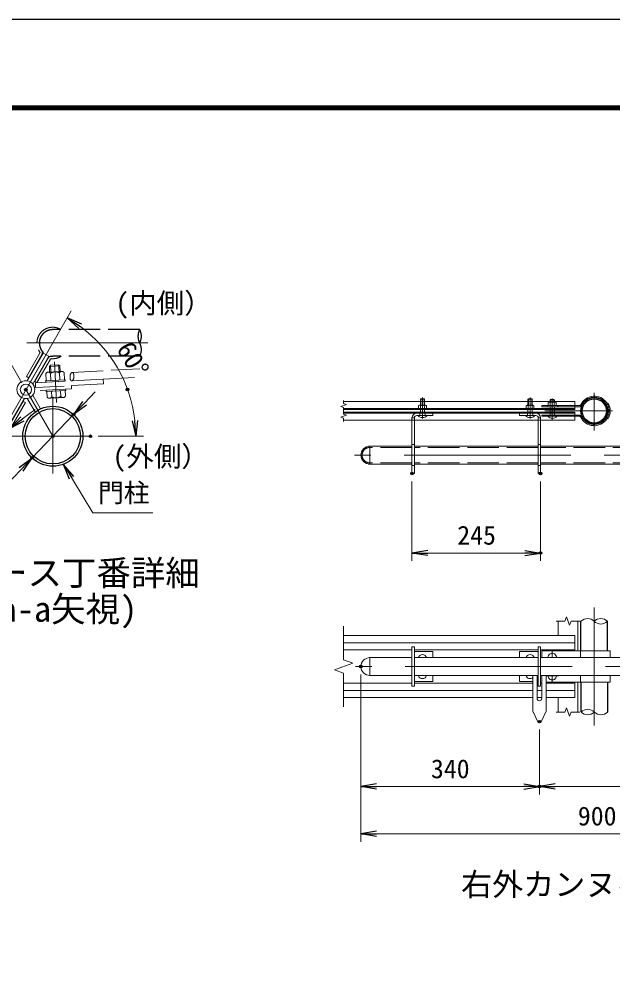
# Model space of a CAD drawing. Units: millimetres, scale not verified, with parts at other scales. Extents: x -6300 to 6300, y -4455 to 4455.
# Drawn here: x 1819 to 4081, y 809 to 4455 of the extents above; entities that cross this region are included whole.
import ezdxf
from ezdxf.enums import TextEntityAlignment as Align

# ---------------------------------------------------------------- set-up
doc = ezdxf.new("R2010")
doc.units = ezdxf.units.MM
doc.header["$LTSCALE"] = 20
doc.header["$PDMODE"] = 32
doc.header["$PDSIZE"] = 10
doc.linetypes.add('DASHED', pattern=[7.5, 6, -1.5])
doc.linetypes.add('USER1', pattern=[50.8, 31.75, -6.35, 6.35, -6.35])
for name, color, linetype, lineweight in [('0-2_D-STR1', 1, 'Continuous', 25), ('0-3_D-STR3', 3, 'Continuous', 13), ('0-4_D-BMK', 2, 'USER1', 13), ('0-6_D-STR-DIM', 7, 'Continuous', 13), ('0-8_Defpoints', 8, 'Continuous', 25), ('0-9_D-STR-TXT', 7, 'Continuous', 13), ('0-A_D-TTL-TXT', 7, 'Continuous', 25), ('0-C_D-TTL', 7, 'Continuous', 25)]:
    doc.layers.add(name, color=color, linetype=linetype, lineweight=lineweight)
doc.layers.add('0-7_0', color=7, linetype='Continuous')
doc.styles.add('ＭＳ ゴシック', font='')
doc.styles.get('ＭＳ ゴシック').set_extended_font_data('MS Gothic')

# ---------------------------------------------------------------- blocks, each defined once
blk = doc.blocks.new('_Open')
at = {"layer": '0-7_0'}
blk.add_line((-20, 3.333), (0, 0), dxfattribs=at)
blk.add_lwpolyline([(-20, -3.333), (0, 0), (-20, 0)], dxfattribs=at)

msp = doc.modelspace()

# ---------------------------------------------------------------- linework, layer by layer
at = {"layer": '0-2_D-STR1', "linetype": 'DASHED'}
for p, q in [((2278.61, 3271.53), (1947.26, 3271.53)), ((2278.61, 3169.93), (1947.26, 3169.93))]:
    msp.add_line(p, q, dxfattribs=at)
at = {"layer": '0-2_D-STR1'}
for p, q in [((3958.97, 2047.35), (3958.97, 2160.04)), ((4060.57, 2047.35), (4060.57, 2160.65)), ((3958.97, 1927.35), (3958.97, 1814.66)), ((4060.57, 1927.35), (4060.57, 1814.05))]:
    msp.add_line(p, q, dxfattribs=at)
for centre, radius in [((4009.77, 2961.83), 50.8), ((4009.77, 2961.83), 46.2), ((1947.76, 2865.14), 114.3), ((1947.76, 2865.14), 105.3)]:
    msp.add_circle(centre, radius, dxfattribs=at)
at = {"layer": '0-2_D-STR1', "linetype": 'DASHED'}
for centre, radius, start, end in [((1947.26, 3220.73), 50.8, 90, 270), ((2324.5, 3246.13), 52.45, 151.03399, 208.96601), ((2232.72, 3246.13), 52.45, 331.03399, 28.96601), ((2232.72, 3195.33), 52.45, 331.03399, 28.96601)]:
    msp.add_arc(centre, radius, start, end, dxfattribs=at)
at = {"layer": '0-3_D-STR3'}
for p, q in [((1975.4, 3273.72), (1974.14, 3271.53)), ((1784, 2908.47), (1835.3, 2997.76)), ((1791.81, 2903.99), (1843.11, 2993.28)), ((1835.3, 2997.76), (1843.11, 2993.28)), ((1850.62, 3009.38), (1880.21, 2958.12)), ((1871.41, 3021.38), (1901, 2970.12)), ((3055.11, 2997.23), (3935.57, 2997.23)), ((3349.17, 3008.23), (3347.57, 3006.63)), ((3347.57, 3006.63), (3347.57, 2983.43)), ((3347.57, 3006.63), (3363.57, 3006.63)), ((3349.17, 3008.23), (3349.17, 2983.43)), ((3349.17, 3008.23), (3361.97, 3008.23)), ((3361.97, 3008.23), (3361.97, 2983.43)), ((3363.57, 3006.63), (3361.97, 3008.23)), ((3363.57, 3006.63), (3363.57, 2983.43)), ((3758.76, 3008.23), (3757.16, 3006.63)), ((3757.16, 3006.63), (3757.16, 2983.43)), ((3757.16, 3006.63), (3773.16, 3006.63)), ((3758.76, 3008.23), (3758.76, 2983.43)), ((3758.76, 3008.23), (3771.56, 3008.23)), ((3771.56, 3008.23), (3771.56, 2983.43)), ((3773.16, 3006.63), (3771.56, 3008.23)), ((3773.16, 3006.63), (3773.16, 2983.43)), ((3834.77, 2982.43), (3834.77, 2993.83)), ((3838.4, 2995.43), (3861.27, 2995.43)), ((3843.37, 3005.23), (3841.77, 3003.63)), ((3841.77, 3003.63), (3841.77, 2995.43)), ((3841.77, 3003.63), (3857.77, 3003.63)), ((3842.27, 2982.43), (3842.27, 2993.83)), ((3843.37, 3005.23), (3843.37, 2995.43)), ((3843.37, 3005.23), (3856.17, 3005.23)), ((3856.17, 3005.23), (3856.17, 2995.43)), ((3857.77, 3003.63), (3856.17, 3005.23)), ((3857.27, 2982.43), (3857.27, 2993.83)), ((3857.77, 3003.63), (3857.77, 2995.43)), ((3864.77, 2982.43), (3864.77, 2993.83)), ((3935.57, 2967.23), (3935.57, 2997.23)), ((4058.58, 2991.74), (4060.64, 2991.02)), ((3055.11, 2970.43), (3935.57, 2970.43)), ((3055.11, 2967.23), (3935.57, 2967.23)), ((3055.11, 2956.43), (3935.57, 2956.43)), ((3340.57, 2970.43), (3340.57, 2981.83)), ((3370.57, 2970.43), (3340.57, 2970.43)), ((3344.21, 2983.43), (3367.08, 2983.43)), ((3347.57, 2967.23), (3347.57, 2953.23)), ((3348.07, 2970.43), (3348.07, 2981.83)), ((3363.07, 2970.43), (3363.07, 2981.83)), ((3363.57, 2967.23), (3363.57, 2953.23)), ((3370.57, 2970.43), (3370.57, 2981.83)), ((3750.16, 2970.43), (3750.16, 2981.83)), ((3780.16, 2970.43), (3750.16, 2970.43)), ((3753.79, 2983.43), (3776.67, 2983.43)), ((3757.16, 2967.23), (3757.16, 2956.43)), ((3757.66, 2970.43), (3757.66, 2981.83)), ((3772.66, 2970.43), (3772.66, 2981.83)), ((3773.16, 2967.23), (3773.16, 2956.43)), ((3780.16, 2970.43), (3780.16, 2981.83)), ((3954.22, 2982.43), (3809.77, 2982.43)), ((3809.77, 2977.83), (3809.77, 2982.43)), ((3954.22, 2977.83), (3809.77, 2977.83)), ((3830.86, 2977.83), (3830.86, 2982.43)), ((3864.77, 2982.43), (3834.77, 2982.43)), ((3841.77, 2977.83), (3841.77, 2970.43)), ((3841.77, 2967.23), (3841.77, 2956.43)), ((3857.77, 2977.83), (3857.77, 2970.43)), ((3857.77, 2967.23), (3857.77, 2956.43)), ((3870.86, 2977.83), (3870.86, 2982.43)), ((3935.57, 2956.43), (3935.57, 2926.43)), ((4057.07, 2987.4), (4059.13, 2986.68)), ((4058.72, 2978.84), (4063.07, 2980.35)), ((4064.15, 2966.23), (4064.52, 2966.6)), ((4064.15, 2957.43), (4064.52, 2957.06)), ((4067.4, 2962.97), (4067.77, 2963.34)), ((4067.4, 2960.68), (4067.77, 2960.31)), ((3055.11, 2953.23), (3935.57, 2953.23)), ((3055.11, 2926.43), (3935.57, 2926.43)), ((3315.57, 2723.23), (3315.57, 2935.23)), ((3324.57, 2935.23), (3315.57, 2935.23)), ((3324.57, 2723.23), (3324.57, 2935.23)), ((3395.57, 2953.23), (3333.57, 2953.23)), ((3395.57, 2944.23), (3333.57, 2944.23)), ((3395.57, 2944.23), (3395.57, 2953.23)), ((3725.57, 2953.23), (3787.57, 2953.23)), ((3725.57, 2944.23), (3725.57, 2953.23)), ((3725.57, 2944.23), (3787.57, 2944.23)), ((3796.57, 2935.23), (3805.57, 2935.23)), ((3796.57, 2723.23), (3796.57, 2935.23)), ((3805.57, 2723.23), (3805.57, 2935.23)), ((3954.22, 2945.83), (3809.77, 2945.83)), ((3809.77, 2945.83), (3809.77, 2941.23)), ((3954.22, 2941.23), (3809.77, 2941.23)), ((3830.86, 2945.83), (3830.86, 2941.23)), ((3841.77, 2953.23), (3841.77, 2945.83)), ((3857.77, 2953.23), (3857.77, 2945.83)), ((3870.86, 2945.83), (3870.86, 2941.23)), ((4057.07, 2936.25), (4059.13, 2936.97)), ((4058.58, 2931.91), (4060.64, 2932.63)), ((4058.72, 2944.82), (4063.07, 2943.31)), ((3315.57, 2827.23), (3150.47, 2827.23)), ((3155.07, 2827.23), (3155.07, 2759.23)), ((3155.07, 2827.23), (3155.07, 2759.23)), ((3796.57, 2827.23), (3324.57, 2827.23)), ((4350.97, 2827.23), (3805.57, 2827.23)), ((3315.57, 2759.23), (3150.47, 2759.23)), ((3796.57, 2759.23), (3324.57, 2759.23)), ((4350.97, 2759.23), (3805.57, 2759.23)), ((3324.57, 2723.23), (3315.57, 2723.23)), ((3796.57, 2723.23), (3805.57, 2723.23)), ((3871.77, 2105.65), (3871.77, 2160.65)), ((3947.77, 2047.35), (3947.77, 2160.65)), ((3935.57, 2105.65), (3055.11, 2105.65)), ((3935.57, 2105.65), (3935.57, 2047.35)), ((3935.57, 2077.91), (3055.11, 2077.91)), ((3315.57, 2051.11), (3055.11, 2051.11)), ((3315.57, 2062.35), (3315.57, 1912.35)), ((3315.57, 2062.35), (3324.57, 2062.35)), ((3324.57, 2062.35), (3324.57, 1912.35)), ((3796.57, 2051.11), (3324.57, 2051.11)), ((3324.57, 2044.35), (3395.57, 2044.35)), ((3395.57, 2044.35), (3395.57, 2021.35)), ((3725.57, 2044.35), (3725.57, 2021.35)), ((3796.57, 2044.35), (3725.57, 2044.35)), ((3796.57, 2062.35), (3796.57, 1912.35)), ((3805.57, 2062.35), (3796.57, 2062.35)), ((3805.57, 2062.35), (3805.57, 1912.35)), ((3935.57, 2051.11), (3805.57, 2051.11)), ((4070.2, 2047.35), (3809.77, 2047.35)), ((3809.77, 2047.35), (3809.77, 2021.35)), ((3957.27, 2047.35), (3957.27, 2021.35)), ((4070.2, 2047.35), (4070.2, 2021.35)), ((3155.07, 2021.35), (3155.07, 1953.35)), ((3315.57, 2021.35), (3155.07, 2021.35)), ((3796.57, 2021.35), (3324.57, 2021.35)), ((4355.57, 2021.35), (3805.57, 2021.35)), ((3315.57, 1953.35), (3155.07, 1953.35)), ((3796.57, 1953.35), (3324.57, 1953.35)), ((3395.57, 1953.35), (3395.57, 1930.35)), ((3725.57, 1953.35), (3725.57, 1930.35)), ((3776.07, 1953.35), (3776.07, 1817.35)), ((3792.07, 1953.35), (3792.07, 1866.35)), ((4355.57, 1953.35), (3805.57, 1953.35)), ((3809.77, 1953.35), (3809.77, 1927.35)), ((3810.07, 1953.35), (3810.07, 1866.35)), ((3826.07, 1953.35), (3826.07, 1817.35)), ((3957.27, 1953.35), (3957.27, 1927.35)), ((4070.2, 1953.35), (4070.2, 1927.35)), ((3315.57, 1923.59), (3055.11, 1923.59)), ((3776.07, 1896.79), (3055.11, 1896.79)), ((3315.57, 1912.35), (3324.57, 1912.35)), ((3324.57, 1930.35), (3395.57, 1930.35)), ((3776.07, 1923.59), (3324.57, 1923.59)), ((3776.07, 1930.35), (3725.57, 1930.35)), ((3796.57, 1930.35), (3792.07, 1930.35)), ((3796.57, 1923.59), (3792.07, 1923.59)), ((3810.07, 1896.79), (3792.07, 1896.79)), ((3805.57, 1912.35), (3796.57, 1912.35)), ((3810.07, 1923.59), (3805.57, 1923.59)), ((3810.07, 1927.35), (3809.77, 1927.35)), ((4070.2, 1927.35), (3826.07, 1927.35)), ((3935.57, 1923.59), (3826.07, 1923.59)), ((3935.57, 1896.79), (3826.07, 1896.79)), ((3935.57, 1927.35), (3935.57, 1869.05)), ((3947.77, 1927.35), (3947.77, 1814.05)), ((3776.07, 1869.05), (3055.11, 1869.05)), ((3810.07, 1869.05), (3792.07, 1869.05)), ((3935.57, 1869.05), (3826.07, 1869.05)), ((3871.77, 1869.05), (3871.77, 1814.05)), ((3795.07, 1777.35), (3776.07, 1817.35)), ((3807.07, 1777.35), (3826.07, 1817.35)), ((3807.07, 1777.35), (3795.07, 1777.35))]:
    msp.add_line(p, q, dxfattribs=at)
at = {"layer": '0-3_D-STR3', "linetype": 'DASHED'}
for p, q in [((1898.41, 3181.87), (1847.11, 3092.58)), ((1906.21, 3177.39), (1854.91, 3088.1)), ((1932.23, 3170.48), (1871.36, 3064.54)), ((1930.49, 3163.44), (1879.19, 3074.15)), ((1938.29, 3158.96), (1886.99, 3069.67)), ((1934.52, 3131.65), (1938.6, 3136.21)), ((1969.9, 3137.91), (1938.6, 3136.21)), ((1940.03, 3109.97), (1938.6, 3136.13)), ((1974.46, 3133.82), (1969.9, 3137.91)), ((1971.32, 3111.67), (1969.9, 3137.83)), ((1921.36, 3103.97), (1922.83, 3076.98)), ((1981.58, 3112.23), (1929.7, 3109.41)), ((1974.46, 3133.82), (1934.52, 3131.65)), ((1935.7, 3109.73), (1934.52, 3131.57)), ((1938.57, 3104.9), (1940.04, 3077.92)), ((1973.25, 3106.79), (1974.71, 3079.8)), ((1975.64, 3111.9), (1974.46, 3133.74)), ((1990.46, 3107.72), (1991.93, 3080.74)), ((1854.91, 3088.1), (1847.11, 3092.58)), ((1886.99, 3069.67), (1879.19, 3074.15)), ((1920.47, 3076.95), (1994.37, 3080.78)), ((1920.47, 3076.95), (1920.78, 3070.96)), ((1920.78, 3070.96), (1994.68, 3074.79)), ((1991.93, 3080.74), (1922.83, 3076.98)), ((1923.13, 3071.08), (1992.32, 3074.67)), ((1994.37, 3080.78), (1994.68, 3074.79)), ((2019.18, 3046.44), (1879.38, 3038.8)), ((1922.45, 3041.26), (1996.35, 3045.09)), ((1922.45, 3041.26), (1922.76, 3035.26)), ((1922.76, 3035.26), (1996.66, 3039.09)), ((1925.12, 3035.39), (1994.31, 3038.97)), ((1994.26, 3039.06), (1925.16, 3035.3)), ((1926.3, 3014.31), (1925.16, 3035.3)), ((1943.52, 3015.24), (1942.38, 3036.24)), ((1978.19, 3017.13), (1977.05, 3038.12)), ((1995.4, 3018.06), (1994.26, 3039.06)), ((1996.35, 3045.09), (1996.66, 3039.09)), ((2019.18, 3046.44), (2018.52, 3058.42)), ((1987.07, 3012.63), (1935.18, 3009.81)), ((3345.57, 2953.23), (3345.57, 2944.23)), ((3365.57, 2953.23), (3365.57, 2944.23)), ((3755.57, 2953.23), (3755.57, 2944.23)), ((3775.57, 2953.23), (3775.57, 2944.23)), ((3315.57, 2822.63), (3150.47, 2822.63)), ((3324.57, 2833.23), (3315.57, 2833.23)), ((3796.57, 2822.63), (3324.57, 2822.63)), ((3796.57, 2833.23), (3805.57, 2833.23)), ((4350.97, 2822.63), (3805.57, 2822.63)), ((3315.57, 2763.83), (3150.47, 2763.83)), ((3324.57, 2753.23), (3315.57, 2753.23)), ((3796.57, 2763.83), (3324.57, 2763.83)), ((3796.57, 2753.23), (3805.57, 2753.23)), ((4350.97, 2763.83), (3805.57, 2763.83))]:
    msp.add_line(p, q, dxfattribs=at)
at = {"layer": '0-3_D-STR3', "color": 2, "linetype": 'USER1'}
msp.add_line((1961.97, 2993.35), (1953.58, 3148.54), dxfattribs=at)
at = {"layer": '0-3_D-STR3', "color": 4, "linetype": 'DASHED'}
for p, q in [((2020.19, 3108.35), (2278.61, 3122.73)), ((2139.38, 3082.54), (1881.42, 3068.81)), ((1881.42, 3068.81), (1882.35, 3050.98)), ((2140.33, 3064.5), (1882.35, 3050.98)), ((2139.38, 3082.54), (2278.61, 3090.39)), ((2139.38, 3082.54), (2140.33, 3064.5))]:
    msp.add_line(p, q, dxfattribs=at)
at = {"layer": '0-3_D-STR3', "linetype": 'DASHED'}
msp.add_lwpolyline([(1932.23, 3170.48), (1911.42, 3182.44), (1850.55, 3076.49)], dxfattribs=at)
at = {"layer": '0-3_D-STR3'}
msp.add_lwpolyline([(1757.98, 2915.38), (1778.79, 2903.42), (1839.66, 3009.37)], dxfattribs=at)
for radius in [34, 21.2]:
    msp.add_circle((1845.11, 3042.93), radius, dxfattribs=at)
at = {"layer": '0-3_D-STR3', "linetype": 'DASHED'}
for centre, radius, start, end in [((1947.26, 3220.73), 60, 62.03121, 215.16797), ((1947.26, 3220.73), 51, 84.92414, 215.16797), ((1894.94, 3183.86), 4, 330.12099, 35.16797), ((1894.94, 3183.86), 13, 330.12099, 35.16797), ((1941.76, 3156.96), 13, 85.07401, 150.12099), ((1941.76, 3156.96), 4, 85.07401, 150.12099), ((1947.26, 3220.73), 60, 265.07401, 302.14905), ((1930.24, 3099.47), 9.95, 33.11156, 153.11156), ((1957.42, 3078.09), 32.77, 61.12438, 125.09874), ((1982.12, 3102.29), 9.95, 33.11156, 153.11156), ((1934.64, 3019.75), 9.95, 213.11156, 333.11156), ((1959.34, 3043.94), 32.77, 241.12438, 305.09874), ((1986.52, 3022.57), 9.95, 213.11156, 333.11156), ((3155.07, 2793.23), 29.4, 90, 270)]:
    msp.add_arc(centre, radius, start, end, dxfattribs=at)
at = {"layer": '0-3_D-STR3'}
for centre, radius, start, end in [((1947.26, 3220.73), 51, 265.07401, 275.07586), ((3838.52, 2990.24), 5.19, 43.75516, 136.24484), ((3849.77, 2977.05), 18.38, 65.91485, 114.08515), ((3861.02, 2990.25), 5.18, 43.62212, 136.37788), ((4009.77, 2961.83), 56.4, 33.87749, 155.59935), ((4009.77, 2961.83), 51.8, 33.83932, 155.59935), ((4059.9, 2995.52), 8.6, 214.30796, 250.76802), ((4059.9, 2995.52), 4, 214.30796, 250.76802), ((4058.01, 2983.25), 8.21, 22.34188, 71.3357), ((3344.32, 2978.24), 5.19, 43.75516, 136.24484), ((3355.57, 2965.05), 18.38, 65.91485, 114.08515), ((3366.82, 2978.25), 5.18, 43.62212, 136.37788), ((3753.91, 2978.24), 5.19, 43.75516, 136.24484), ((3765.16, 2965.05), 18.38, 65.91485, 114.08515), ((3776.41, 2978.25), 5.18, 43.62212, 136.37788), ((3954.22, 2987.03), 4.6, 270, 335.59935), ((3954.22, 2987.03), 9.2, 270, 335.59935), ((4010.85, 2961.83), 50.8, 1.62132, 19.56242), ((4010.85, 2961.83), 50.8, 340.43758, 358.37868), ((4058.01, 2983.24), 3.62, 20.70153, 72.01425), ((4009.58, 2961.49), 56.71, 8.64833, 23.96305), ((4009.58, 2962.17), 56.71, 336.03695, 351.35167), ((4070.23, 2960.15), 8.6, 135, 178.37868), ((4070.23, 2963.51), 8.6, 181.62132, 225), ((4010.85, 2961.83), 55.4, 2.08408, 19.52908), ((4010.85, 2961.83), 55.4, 340.47092, 357.91592), ((4061.69, 2969.42), 4, 315, 8.50024), ((4061.69, 2954.23), 4, 351.49976, 45), ((4010.85, 2961.83), 60, 8.50024, 24.14375), ((4070.34, 2963.58), 4.13, 176.42364, 224.64598), ((4070.34, 2960.07), 4.13, 135.35402, 183.57636), ((4061.69, 2969.42), 8.6, 315, 8.50024), ((4061.69, 2954.23), 8.6, 351.49976, 45), ((3333.57, 2935.23), 18, 90, 180), ((3333.57, 2935.23), 9, 90, 180), ((3355.98, 2959.55), 23.32, 221.06115, 318.93885), ((3765.57, 2959.55), 23.32, 221.06115, 318.93885), ((3787.57, 2935.23), 18, 0, 90), ((3787.57, 2935.23), 9, 0, 90), ((3850.18, 2956.55), 23.32, 221.06115, 318.93885), ((3954.22, 2936.63), 9.2, 24.40065, 90), ((3954.22, 2936.63), 4.6, 24.40065, 90), ((4009.77, 2961.83), 56.4, 204.40065, 326.12251), ((4009.77, 2961.83), 51.8, 204.40065, 326.16068), ((4059.9, 2928.13), 8.6, 109.23198, 145.69204), ((4059.9, 2928.13), 4, 109.23198, 145.69204), ((4058.01, 2940.42), 3.62, 287.98575, 339.29847), ((4058.01, 2940.4), 8.21, 288.6643, 337.65812), ((4010.85, 2961.83), 60, 335.85625, 351.49976), ((3155.07, 2793.23), 34, 90, 270), ((3155.07, 1987.35), 34, 90, 270), ((3355.57, 2017.35), 16, 14.47751, 165.52249), ((3765.57, 2017.35), 16, 14.47751, 165.52249), ((3849.77, 2022.35), 16, 356.41668, 183.58332), ((3355.57, 1957.35), 16, 194.47751, 345.52249), ((3765.57, 1957.35), 16, 194.47751, 311.0145), ((3849.77, 1952.35), 16, 176.41668, 3.58332), ((3801.07, 1866.35), 9, 180, 0)]:
    msp.add_arc(centre, radius, start, end, dxfattribs=at)
at = {"layer": '0-3_D-STR3', "color": 4, "linetype": 'DASHED'}
msp.add_ellipse((2020.64, 3092.32), major_axis=(-1.05, -16.04), ratio=0.462058, dxfattribs=at)
at = {"layer": '0-4_D-BMK'}
for p, q in [((1947.26, 3220.73), (1742.96, 2865.14)), ((1848.95, 3220.73), (2309.7, 3220.73)), ((1845.11, 3042.93), (1947.76, 2865.14)), ((4009.77, 3031.13), (4009.77, 2887.53)), ((1947.76, 2723.86), (1947.76, 3011.5)), ((3355.98, 2932.42), (3355.98, 3012.42)), ((3765.57, 2932.42), (3765.57, 3012.42)), ((3849.77, 2929.43), (3849.77, 3009.43)), ((4079.07, 2961.83), (3821.11, 2961.83)), ((2085.71, 2865.14), (1380.51, 2865.14)), ((4936.47, 2793.23), (3096.47, 2793.23)), ((4009.47, 1762.35), (4009.47, 2212.35)), ((3849.77, 2021.35), (3849.77, 2046.35)), ((3873.77, 2022.35), (3825.77, 2022.35)), ((4941.07, 1987.35), (3101.07, 1987.35)), ((3873.77, 1952.35), (3825.77, 1952.35)), ((3849.77, 1928.35), (3849.77, 1953.35))]:
    msp.add_line(p, q, dxfattribs=at)
at = {"layer": '0-6_D-STR-DIM'}
for p, q in [((1860.05, 3068.94), (2017.31, 3342.65)), ((1830.11, 3068.91), (1726.21, 3248.86)), ((2068.16, 2991.17), (2109.61, 3034.55)), ((3055.11, 3001.73), (3055.11, 2989.92)), ((1831.97, 2931.11), (1880.18, 2966.84)), ((3044.54, 2978.38), (3065.68, 2986.07)), ((3055.11, 2974.53), (3044.54, 2978.38)), ((3065.68, 2986.07), (3055.11, 2989.92)), ((3055.11, 2974.53), (3055.11, 2962.73)), ((3055.11, 2960.93), (3055.11, 2949.12)), ((2026.71, 2947.78), (1868.8, 2782.49)), ((3044.54, 2937.58), (3065.68, 2945.27)), ((3055.11, 2933.73), (3044.54, 2937.58)), ((3065.68, 2945.27), (3055.11, 2949.12)), ((3055.11, 2933.73), (3055.11, 2921.93)), ((2120.8, 2865.14), (2293.67, 2865.14)), ((1556.03, 2455.11), (1827.35, 2739.11)), ((3315.57, 2693.23), (3315.57, 2390.19)), ((3805.57, 2693.23), (3805.57, 2390.19)), ((3375.57, 2420.19), (3745.57, 2420.19)), ((3898.23, 2160.65), (3864.17, 2160.65)), ((3898.23, 2160.65), (3904, 2176.51)), ((3904, 2176.51), (3915.54, 2144.79)), ((3915.54, 2144.79), (3921.31, 2160.65)), ((3955.37, 2160.65), (3921.31, 2160.65)), ((3055.11, 2141.14), (3055.11, 2013)), ((3090.35, 2000.18), (3055.11, 2013)), ((3019.87, 1974.53), (3090.35, 2000.18)), ((3055.11, 1961.7), (3019.87, 1974.53)), ((3055.11, 1961.7), (3055.11, 1833.56)), ((3121.07, 1957.35), (3121.07, 1500.01)), ((3121.07, 1957.35), (3121.07, 1320.01)), ((3898.23, 1814.05), (3904, 1829.91)), ((3904, 1829.91), (3915.54, 1798.19)), ((3898.23, 1814.05), (3864.17, 1814.05)), ((3915.54, 1798.19), (3921.31, 1814.05)), ((3955.37, 1814.05), (3921.31, 1814.05)), ((3801.07, 1747.35), (3801.07, 1500.01)), ((3801.07, 1747.35), (3801.07, 1500.01)), ((3181.07, 1530.01), (3741.07, 1530.01)), ((3861.07, 1530.01), (4861.07, 1530.01)), ((3181.07, 1350.01), (4861.07, 1350.01))]:
    msp.add_line(p, q, dxfattribs=at)
for centre, radius, start, end in [((1742.96, 2865.14), 520.71, 6.60565, 53.51534), ((3984.22, 2134.63), 35.82, 45.18146, 134.81854), ((4034.72, 2134.63), 35.82, 45.18146, 134.81854), ((4034.72, 2185.45), 35.82, 225.18146, 314.81854), ((3984.82, 1788.64), 35.82, 45.18146, 134.81854), ((3984.82, 1839.46), 35.82, 225.18146, 314.81854), ((4035.32, 1839.46), 35.82, 225.18146, 314.81854)]:
    msp.add_arc(centre, radius, start, end, dxfattribs=at)
at = {"layer": '0-8_Defpoints'}
for p in [(1845.11, 3042.93), (1845.11, 3042.93), (2232.14, 3043.58), (2026.71, 2947.78), (1947.76, 2865.14), (2090.8, 2865.14), (2090.8, 2865.14), (1868.8, 2782.49), (3315.57, 2723.23), (3805.57, 2723.23), (3805.57, 2420.19), (3121.07, 1987.35), (3801.07, 1777.35), (3801.07, 1530.01)]:
    msp.add_point(p, dxfattribs=at)
at = {"layer": '0-9_D-STR-TXT'}
msp.add_lwpolyline([(2329.05, 2573.81), (2100.24, 2573.81), (1989.44, 2756.24)], dxfattribs=at)
at = {"layer": '0-C_D-TTL', "color": 2}
msp.add_lwpolyline([(-6300, 4455), (6300, 4455), (6300, -4455), (-6300, -4455)], close=True, dxfattribs=at)
at = {"layer": '0-C_D-TTL'}
for points in [[(-5895, 4125), (5895, 4125), (5895, -4125), (-5895, -4125)], [(-5891.25, 4121.25), (5891.25, 4121.25), (5891.25, -4121.25), (-5891.25, -4121.25)], [(-5887.5, 4117.5), (5887.5, 4117.5), (5887.5, -4117.5), (-5887.5, -4117.5)], [(-5883.75, 4113.75), (5883.75, 4113.75), (5883.75, -4113.75), (-5883.75, -4113.75)], [(-5880, 4110), (5880, 4110), (5880, -4110), (-5880, -4110)]]:
    msp.add_lwpolyline(points, close=True, dxfattribs=at)

# ---------------------------------------------------------------- block references
at = {"layer": '0-6_D-STR-DIM', "xscale": 3, "yscale": 3}
for p, rotation in [((2002.36, 3316.64), 146.81817), ((2026.71, 2947.78), 226.30779), ((1783.77, 2895.38), 216.54338), ((2263.67, 2865.14), 273.30282), ((1868.8, 2782.49), 46.30779), ((3315.57, 2420.19), 180), ((3121.07, 1530.01), 180), ((3801.07, 1530.01), 180), ((3121.07, 1350.01), 180)]:
    msp.add_blockref('_Open', p, dxfattribs=dict(at, rotation=rotation))
for p in [(3805.57, 2420.19), (3801.07, 1530.01)]:
    msp.add_blockref('_Open', p, dxfattribs=at)
at = {"layer": '0-9_D-STR-TXT', "xscale": 3, "yscale": 3, "rotation": 121.27289}
msp.add_blockref('_Open', (1988.4, 2757.95), dxfattribs=at)

# ---------------------------------------------------------------- texts
at = {"layer": '0-6_D-STR-DIM', "style": 'ＭＳ ゴシック'}
msp.add_text('60°', height=72.14, rotation=300.06, dxfattribs=at).set_placement((2169.3, 3188.23), align=Align.BOTTOM_LEFT)
for s, p in [('245', (3488.05, 2430.31)), ('340', (3387.76, 1540.13)), ('900', (3947.38, 1360.13))]:
    msp.add_text(s, height=72.14, dxfattribs=at).set_placement(p, align=Align.BOTTOM_LEFT)
at = {"layer": '0-9_D-STR-TXT', "style": 'ＭＳ ゴシック'}
msp.add_text('門柱', height=72.14, dxfattribs=at).set_placement((2119.48, 2592.26), align=Align.BOTTOM_LEFT)
at = {"layer": '0-A_D-TTL-TXT', "style": 'ＭＳ ゴシック'}
for s, height, p in [('(内側）', 76.98, (2185.97, 3310.84)), ('(外側）', 76.98, (2174.99, 2726.88)), ('吊ブレース丁番詳細', 96.19, (1326.65, 2267.43)), ('(a-a矢視)', 96.19, (1679.77, 2129.51)), ('右外カンヌキ取付詳細図', 86.66, (3502.71, 1088.21))]:
    msp.add_text(s, height=height, dxfattribs=at).set_placement(p, align=Align.BOTTOM_LEFT)

doc.saveas('drawing.dxf')
